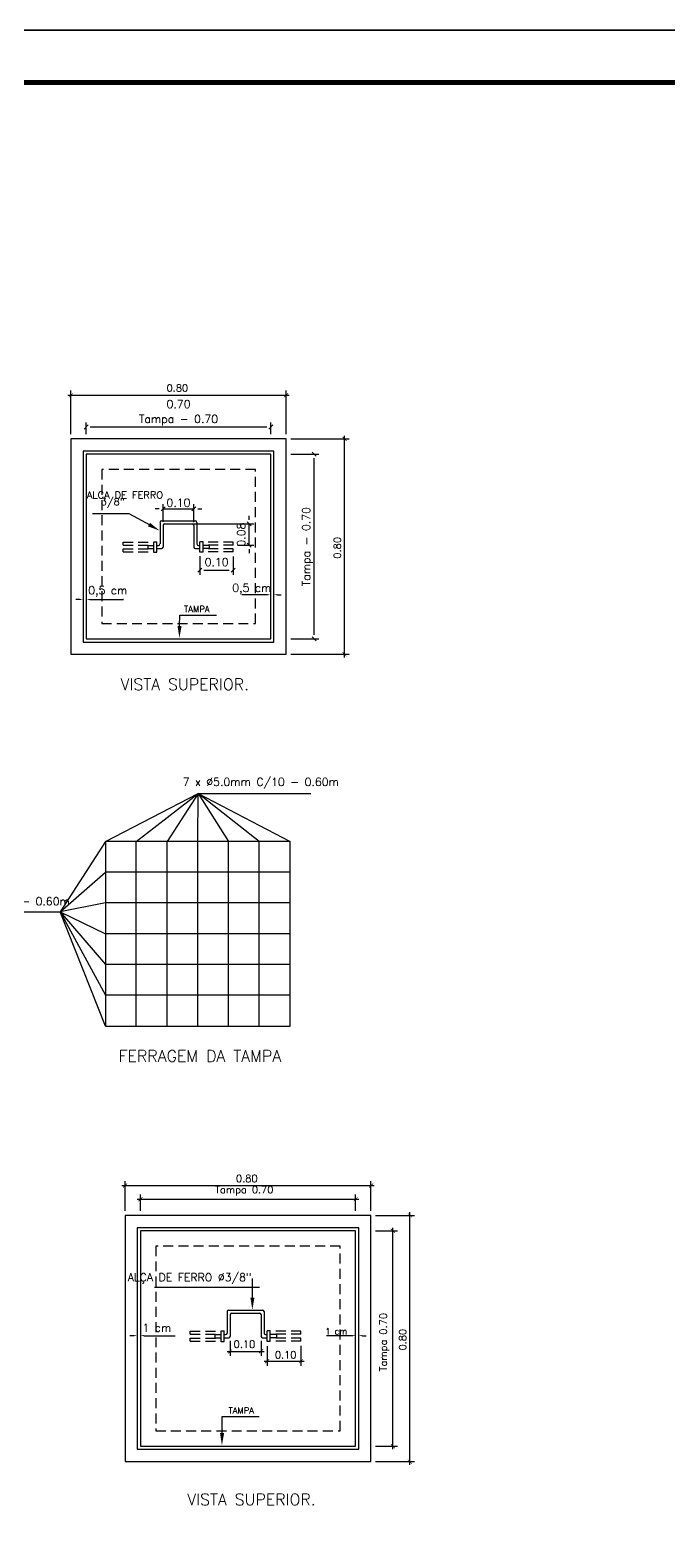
# Model space of a CAD drawing. Header units: millimetres. Extents: x 1573 to 2177, y 1587 to 1932.
# Drawn here: x 1901.62 to 1913.84, y 1843.56 to 1872.33 of the extents above; entities that cross this region are included whole.
import ezdxf
from ezdxf.enums import TextEntityAlignment as Align

# ---------------------------------------------------------------- set-up
doc = ezdxf.new("R2010")
doc.units = ezdxf.units.MM
doc.header["$LTSCALE"] = 0.03
doc.linetypes.add('HIDDEN', pattern=[9.525, 6.35, -3.175])
for name, color, linetype in [('A-LAYOUT', 7, 'Continuous'), ('DETALLHES_CAIXAS', 6, 'Continuous'), ("PRANCHA - PROJETU'S", 7, 'Continuous'), ('TXT_1', 2, 'Continuous')]:
    doc.layers.add(name, color=color, linetype=linetype)
doc.styles.add('ADITIVOCAD', font='ROMANS.shx')
doc.styles.add('ROMANS', font='romans.shx', dxfattribs={"height": 0.1})

# ---------------------------------------------------------------- blocks, each defined once
blk = doc.blocks.new('ADFSGASDFG')
at = {"layer": "PRANCHA - PROJETU'S", "color": 1}
for p, q in [((360.678, 107.346), (276.578, 107.346)), ((276.578, 47.946), (360.678, 47.946))]:
    blk.add_line(p, q, dxfattribs=at)
at = {"layer": "PRANCHA - PROJETU'S", "color": 4, "const_width": 0.1}
blk.add_lwpolyline([(279.078, 106.346), (359.678, 106.346), (359.678, 48.946), (279.078, 48.946)], close=True, dxfattribs=at)

msp = doc.modelspace()

# ---------------------------------------------------------------- linework, layer by layer
at = {"layer": 'A-LAYOUT', "linetype": 'ByBlock'}
for p, q in [((1902.345, 1865.356), (1906.58, 1865.356)), ((1902.403, 1864.61), (1902.403, 1865.444)), ((1906.521, 1864.61), (1906.521, 1865.444)), ((1902.736, 1864.788), (1902.659, 1864.711)), ((1902.698, 1864.61), (1902.698, 1864.838)), ((1906.188, 1864.711), (1906.265, 1864.788)), ((1906.227, 1864.61), (1906.227, 1864.838)), ((1902.774, 1864.75), (1906.15, 1864.75)), ((1906.609, 1864.522), (1907.727, 1864.522)), ((1907.639, 1860.346), (1907.639, 1864.581)), ((1906.609, 1864.228), (1907.145, 1864.228)), ((1907.095, 1864.19), (1907.018, 1864.266)), ((1907.057, 1860.775), (1907.057, 1864.151)), ((1904.09, 1863.185), (1904.014, 1863.185)), ((1904.128, 1863.147), (1904.205, 1863.223)), ((1904.167, 1862.94), (1904.167, 1863.273)), ((1904.167, 1863.185), (1904.755, 1863.185)), ((1904.793, 1863.223), (1904.717, 1863.147)), ((1904.755, 1862.933), (1904.755, 1863.273)), ((1904.831, 1863.185), (1904.908, 1863.185)), ((1904.75, 1862.896), (1905.903, 1862.896)), ((1905.777, 1862.935), (1905.853, 1862.858)), ((1905.815, 1862.973), (1905.815, 1863.049)), ((1905.815, 1862.491), (1905.815, 1862.896)), ((1905.593, 1862.491), (1905.903, 1862.491)), ((1905.853, 1862.452), (1905.777, 1862.529)), ((1904.872, 1862.28), (1904.872, 1861.926)), ((1905.51, 1862.273), (1905.51, 1861.926)), ((1905.815, 1862.414), (1905.815, 1862.338)), ((1904.911, 1862.052), (1904.834, 1861.976)), ((1904.949, 1862.014), (1905.434, 1862.014)), ((1905.472, 1861.976), (1905.548, 1862.052)), ((1902.567, 1861.452), (1902.496, 1861.452)), ((1902.768, 1861.452), (1903.408, 1861.452)), ((1903.408, 1861.452), (1903.394, 1861.452)), ((1906.084, 1861.543), (1905.672, 1861.543)), ((1906.154, 1861.543), (1906.084, 1861.543)), ((1906.356, 1861.543), (1906.427, 1861.543)), ((1906.609, 1860.699), (1907.145, 1860.699)), ((1907.018, 1860.737), (1907.095, 1860.661)), ((1906.609, 1860.405), (1907.727, 1860.405)), ((1903.38, 1850.251), (1908.203, 1850.251)), ((1903.439, 1849.771), (1903.439, 1850.339)), ((1908.144, 1849.771), (1908.144, 1850.339)), ((1903.674, 1849.991), (1907.909, 1849.991)), ((1903.733, 1849.771), (1903.733, 1850.079)), ((1907.85, 1849.771), (1907.85, 1850.079)), ((1908.233, 1849.683), (1908.975, 1849.683)), ((1908.886, 1844.918), (1908.886, 1849.741)), ((1908.233, 1849.389), (1908.65, 1849.389)), ((1908.561, 1845.212), (1908.561, 1849.447)), ((1903.602, 1847.383), (1903.532, 1847.383)), ((1903.804, 1847.383), (1903.874, 1847.383)), ((1903.874, 1847.383), (1904.398, 1847.383)), ((1905.452, 1847.285), (1905.452, 1846.996)), ((1906.04, 1847.285), (1906.04, 1846.996)), ((1907.708, 1847.383), (1907.296, 1847.383)), ((1907.778, 1847.383), (1907.708, 1847.383)), ((1907.98, 1847.383), (1908.05, 1847.383)), ((1905.393, 1847.084), (1906.099, 1847.084)), ((1906.158, 1847.185), (1906.158, 1846.807)), ((1906.805, 1847.191), (1906.805, 1846.807)), ((1906.099, 1846.895), (1906.863, 1846.895)), ((1908.233, 1845.271), (1908.65, 1845.271)), ((1908.233, 1844.977), (1908.975, 1844.977))]:
    msp.add_line(p, q, dxfattribs=at)
at = {"layer": 'A-LAYOUT'}
for p, q in [((1902.403, 1864.522), (1902.403, 1860.405)), ((1906.521, 1864.522), (1902.403, 1864.522)), ((1906.521, 1860.405), (1906.521, 1864.522)), ((1902.639, 1864.287), (1902.639, 1860.64)), ((1906.285, 1864.287), (1902.639, 1864.287)), ((1906.285, 1860.64), (1906.285, 1864.287)), ((1903.517, 1863.088), (1902.814, 1863.088)), ((1903.918, 1862.873), (1903.517, 1863.088)), ((1904.108, 1862.926), (1904.108, 1862.514)), ((1904.137, 1862.955), (1904.784, 1862.955)), ((1904.167, 1862.867), (1904.167, 1862.455)), ((1904.196, 1862.896), (1904.725, 1862.896)), ((1904.755, 1862.867), (1904.755, 1862.455)), ((1904.814, 1862.926), (1904.814, 1862.514)), ((1903.873, 1862.485), (1903.873, 1862.426)), ((1903.873, 1862.485), (1903.99, 1862.485)), ((1903.99, 1862.555), (1904.049, 1862.555)), ((1903.99, 1862.355), (1903.99, 1862.555)), ((1904.049, 1862.355), (1904.049, 1862.555)), ((1904.049, 1862.485), (1904.078, 1862.485)), ((1904.843, 1862.485), (1904.872, 1862.485)), ((1904.931, 1862.555), (1904.872, 1862.555)), ((1904.872, 1862.355), (1904.872, 1862.555)), ((1904.931, 1862.355), (1904.931, 1862.555)), ((1905.049, 1862.485), (1904.931, 1862.485)), ((1905.049, 1862.485), (1905.049, 1862.426)), ((1903.873, 1862.426), (1903.99, 1862.426)), ((1903.99, 1862.355), (1904.049, 1862.355)), ((1904.049, 1862.426), (1904.137, 1862.426)), ((1904.784, 1862.426), (1904.872, 1862.426)), ((1904.931, 1862.355), (1904.872, 1862.355)), ((1905.049, 1862.426), (1904.931, 1862.426)), ((1904.482, 1860.949), (1904.485, 1861.154)), ((1904.485, 1861.154), (1905.189, 1861.154)), ((1902.639, 1860.64), (1906.285, 1860.64)), ((1902.403, 1860.405), (1906.521, 1860.405)), ((1903.067, 1856.83), (1904.837, 1857.743)), ((1903.655, 1856.83), (1904.837, 1857.743)), ((1904.837, 1857.743), (1904.244, 1856.83)), ((1904.832, 1856.83), (1904.837, 1857.743)), ((1904.837, 1857.743), (1906.994, 1857.743)), ((1904.837, 1857.743), (1906.596, 1856.83)), ((1906.008, 1856.83), (1904.837, 1857.743)), ((1904.837, 1857.743), (1905.42, 1856.83)), ((1903.067, 1856.83), (1902.197, 1855.484)), ((1902.197, 1855.484), (1903.067, 1856.241)), ((1903.067, 1855.653), (1902.197, 1855.484)), ((1899.589, 1855.484), (1902.197, 1855.484)), ((1902.197, 1855.484), (1903.067, 1853.889)), ((1902.197, 1855.484), (1903.067, 1854.477)), ((1903.067, 1853.3), (1902.197, 1855.484)), ((1902.197, 1855.484), (1903.067, 1855.065)), ((1903.439, 1849.683), (1903.439, 1844.977)), ((1908.144, 1849.683), (1903.439, 1849.683)), ((1908.144, 1844.977), (1908.144, 1849.683)), ((1903.674, 1849.447), (1903.674, 1845.212)), ((1907.909, 1849.447), (1903.674, 1849.447)), ((1907.909, 1845.212), (1907.909, 1849.447)), ((1905.876, 1848.111), (1905.879, 1848.474)), ((1906.014, 1848.304), (1904.002, 1848.304)), ((1905.393, 1847.844), (1905.393, 1847.432)), ((1905.422, 1847.873), (1906.069, 1847.873)), ((1905.481, 1847.814), (1906.011, 1847.814)), ((1906.099, 1847.844), (1906.099, 1847.432)), ((1905.452, 1847.785), (1905.452, 1847.373)), ((1906.04, 1847.785), (1906.04, 1847.373)), ((1905.158, 1847.403), (1905.158, 1847.344)), ((1905.158, 1847.403), (1905.275, 1847.403)), ((1905.158, 1847.344), (1905.275, 1847.344)), ((1905.275, 1847.273), (1905.275, 1847.473)), ((1905.275, 1847.473), (1905.334, 1847.473)), ((1905.275, 1847.273), (1905.334, 1847.273)), ((1905.334, 1847.273), (1905.334, 1847.473)), ((1905.334, 1847.403), (1905.364, 1847.403)), ((1905.334, 1847.344), (1905.422, 1847.344)), ((1906.069, 1847.344), (1906.158, 1847.344)), ((1906.128, 1847.403), (1906.158, 1847.403)), ((1906.158, 1847.273), (1906.158, 1847.473)), ((1906.216, 1847.473), (1906.158, 1847.473)), ((1906.216, 1847.273), (1906.158, 1847.273)), ((1906.216, 1847.273), (1906.216, 1847.473)), ((1906.334, 1847.403), (1906.216, 1847.403)), ((1906.334, 1847.344), (1906.216, 1847.344)), ((1906.334, 1847.403), (1906.334, 1847.344)), ((1905.295, 1845.522), (1905.298, 1845.837)), ((1905.298, 1845.837), (1906.002, 1845.837)), ((1903.674, 1845.212), (1907.909, 1845.212)), ((1903.439, 1844.977), (1908.144, 1844.977))]:
    msp.add_line(p, q, dxfattribs=at)
at = {"layer": 'A-LAYOUT', "linetype": 'HIDDEN'}
for p, q in [((1902.992, 1863.934), (1902.992, 1860.993)), ((1905.933, 1863.934), (1902.992, 1863.934)), ((1905.933, 1860.993), (1905.933, 1863.934)), ((1903.401, 1862.491), (1903.401, 1862.549)), ((1903.401, 1862.549), (1903.99, 1862.549)), ((1903.401, 1862.491), (1903.99, 1862.491)), ((1905.51, 1862.549), (1904.931, 1862.549)), ((1905.51, 1862.491), (1904.931, 1862.491)), ((1905.51, 1862.491), (1905.51, 1862.549)), ((1903.401, 1862.361), (1903.401, 1862.42)), ((1903.401, 1862.42), (1903.99, 1862.42)), ((1903.401, 1862.361), (1903.99, 1862.361)), ((1905.51, 1862.42), (1904.931, 1862.42)), ((1905.51, 1862.361), (1904.931, 1862.361)), ((1905.51, 1862.361), (1905.51, 1862.42)), ((1902.992, 1860.993), (1905.933, 1860.993)), ((1904.027, 1849.094), (1904.027, 1845.565)), ((1907.556, 1849.094), (1904.027, 1849.094)), ((1907.556, 1845.565), (1907.556, 1849.094)), ((1904.687, 1847.409), (1904.687, 1847.467)), ((1904.687, 1847.467), (1905.275, 1847.467)), ((1904.687, 1847.409), (1905.275, 1847.409)), ((1904.687, 1847.279), (1904.687, 1847.338)), ((1904.687, 1847.338), (1905.275, 1847.338)), ((1904.687, 1847.279), (1905.275, 1847.279)), ((1906.805, 1847.467), (1906.216, 1847.467)), ((1906.805, 1847.409), (1906.216, 1847.409)), ((1906.805, 1847.338), (1906.216, 1847.338)), ((1906.805, 1847.279), (1906.216, 1847.279)), ((1906.805, 1847.409), (1906.805, 1847.467)), ((1906.805, 1847.279), (1906.805, 1847.338)), ((1904.027, 1845.565), (1907.556, 1845.565))]:
    msp.add_line(p, q, dxfattribs=at)
at = {"layer": 'A-LAYOUT', "linetype": 'ByBlock', "const_width": 0.0115}
for points in [[(1902.442, 1865.394), (1902.365, 1865.318)], [(1906.483, 1865.318), (1906.559, 1865.394)], [(1907.677, 1864.484), (1907.601, 1864.56)], [(1907.601, 1860.443), (1907.677, 1860.366)], [(1903.477, 1850.289), (1903.401, 1850.212)], [(1908.106, 1850.212), (1908.183, 1850.289)], [(1903.771, 1850.029), (1903.695, 1849.953)], [(1907.812, 1849.953), (1907.889, 1850.029)], [(1908.925, 1849.644), (1908.848, 1849.721)], [(1908.6, 1849.35), (1908.523, 1849.427)], [(1905.49, 1847.123), (1905.414, 1847.046)], [(1906.002, 1847.046), (1906.078, 1847.123)], [(1906.196, 1846.933), (1906.119, 1846.857)], [(1906.766, 1846.857), (1906.843, 1846.933)], [(1908.523, 1845.309), (1908.6, 1845.233)], [(1908.848, 1845.015), (1908.925, 1844.939)]]:
    msp.add_lwpolyline(points, dxfattribs=at)
at = {"layer": 'A-LAYOUT'}
for centre, start, end in [((1904.137, 1862.926), 90, 180), ((1904.196, 1862.867), 90, 180), ((1904.725, 1862.867), 0, 90), ((1904.784, 1862.926), 360, 90), ((1904.078, 1862.514), 270, 0), ((1904.843, 1862.514), 180, 270), ((1904.137, 1862.455), 270, 0), ((1904.784, 1862.455), 180, 270), ((1905.422, 1847.844), 90, 180), ((1905.481, 1847.785), 90, 180), ((1906.011, 1847.785), 0, 90), ((1906.069, 1847.844), 360, 90), ((1905.364, 1847.432), 270, 0), ((1905.422, 1847.373), 270, 0), ((1906.069, 1847.373), 180, 270), ((1906.128, 1847.432), 180, 270)]:
    msp.add_arc(centre, 0.0294, start, end, dxfattribs=at)
for points in [[(1903.916, 1862.919), (1903.877, 1862.851), (1904.101, 1862.769)], [(1904.521, 1860.949), (1904.443, 1860.949), (1904.479, 1860.714)], [(1905.915, 1848.111), (1905.837, 1848.112), (1905.874, 1847.876)], [(1905.334, 1845.521), (1905.256, 1845.522), (1905.293, 1845.286)]]:
    msp.add_solid(points, dxfattribs=at)
at = {"layer": 'A-LAYOUT', "linetype": 'ByBlock'}
for points in [[(1902.567, 1861.464), (1902.567, 1861.441), (1902.637, 1861.452)], [(1902.768, 1861.464), (1902.768, 1861.441), (1902.698, 1861.452)], [(1906.156, 1861.555), (1906.156, 1861.531), (1906.227, 1861.543)], [(1906.356, 1861.555), (1906.356, 1861.531), (1906.285, 1861.543)], [(1903.602, 1847.395), (1903.602, 1847.371), (1903.673, 1847.383)], [(1903.804, 1847.395), (1903.804, 1847.371), (1903.733, 1847.383)], [(1907.78, 1847.395), (1907.78, 1847.371), (1907.85, 1847.383)], [(1907.98, 1847.395), (1907.98, 1847.371), (1907.909, 1847.383)]]:
    msp.add_solid(points, dxfattribs=at)
at = {"layer": 'DETALLHES_CAIXAS'}
for p, q in [((1902.698, 1864.228), (1902.698, 1860.699)), ((1906.227, 1864.228), (1902.698, 1864.228)), ((1906.227, 1860.699), (1906.227, 1864.228)), ((1902.698, 1860.699), (1906.227, 1860.699)), ((1903.067, 1856.83), (1903.067, 1853.3)), ((1906.596, 1856.83), (1903.067, 1856.83)), ((1903.655, 1853.3), (1903.655, 1856.83)), ((1904.244, 1853.3), (1904.244, 1856.83)), ((1904.832, 1853.3), (1904.832, 1856.83)), ((1905.42, 1853.3), (1905.42, 1856.83)), ((1906.008, 1853.3), (1906.008, 1856.83)), ((1906.596, 1853.3), (1906.596, 1856.83)), ((1906.596, 1856.241), (1903.067, 1856.241)), ((1906.596, 1855.653), (1903.067, 1855.653)), ((1906.596, 1855.065), (1903.067, 1855.065)), ((1906.596, 1854.477), (1903.067, 1854.477)), ((1906.596, 1853.889), (1903.067, 1853.889)), ((1903.067, 1853.3), (1906.596, 1853.3)), ((1903.733, 1849.389), (1903.733, 1845.271)), ((1907.85, 1849.389), (1903.733, 1849.389)), ((1907.85, 1845.271), (1907.85, 1849.389)), ((1903.733, 1845.271), (1907.85, 1845.271))]:
    msp.add_line(p, q, dxfattribs=at)

# ---------------------------------------------------------------- block references
at = {"layer": "PRANCHA - PROJETU'S", "color": 1}
for p in [(1607.877, 1824.388), (1607.877, 1764.988)]:
    msp.add_blockref('ADFSGASDFG', p, dxfattribs=at)

# ---------------------------------------------------------------- texts
at = {"layer": 'A-LAYOUT', "style": 'ROMANS'}
for s, p in [('0.80', (1904.233, 1865.425)), ('0.80', (1905.562, 1850.319)), ('Tampa 0.70', (1905.162, 1850.105)), ('0.10', (1905.517, 1847.153)), ('0.10', (1906.305, 1846.948))]:
    msp.add_text(s, height=0.1376, dxfattribs=at).set_placement(p)
at = {"layer": 'A-LAYOUT', "linetype": 'ByBlock', "style": 'ROMANS'}
for s, height, p in [('0.70', 0.1529, (1904.462, 1865.187)), ('Tampa - 0.70', 0.15293, (1904.462, 1864.903)), ('0.10', 0.1529, (1904.461, 1863.302)), ('0.10', 0.1529, (1905.191, 1862.167))]:
    msp.add_text(s, height=height, dxfattribs=at).set_placement(p, align=Align.MIDDLE_CENTER)
at = {"layer": 'A-LAYOUT', "style": 'ROMANS'}
for s, height, p in [('ALCA DE FERRO ', 0.13763, (1902.709, 1863.451)), (' 3/8"', 0.1376, (1902.879, 1863.322)), ('TAMPA', 0.1176, (1904.567, 1861.27)), ('7 x %%C5.0mm C/10 - 0.60m', 0.15293, (1904.541, 1857.967)), ('7 x %%C5.0mm C/10 - 0.60m', 0.15293, (1899.394, 1855.685)), ('ALÇA DE FERRO %%C3/8"', 0.15293, (1903.49, 1848.499)), ('TAMPA', 0.1176, (1905.417, 1845.954))]:
    msp.add_text(s, height=height, dxfattribs=at).set_placement(p, align=Align.MIDDLE_LEFT)
at = {"layer": 'A-LAYOUT', "linetype": 'ByBlock', "style": 'ROMANS'}
for s, height, p in [('Tampa - 0.70', 0.15293, (1906.904, 1862.463)), ('0.08', 0.1529, (1905.662, 1862.693))]:
    msp.add_text(s, height=height, rotation=90, dxfattribs=at).set_placement(p, align=Align.MIDDLE_CENTER)
at = {"layer": 'A-LAYOUT', "style": 'ROMANS'}
for s, p in [('0.80', (1907.57, 1862.234)), ('Tampa 0.70', (1908.447, 1846.701)), ('0.80', (1908.818, 1847.1))]:
    msp.add_text(s, height=0.1376, rotation=90, dxfattribs=at).set_placement(p)
at = {"layer": 'A-LAYOUT', "linetype": 'ByBlock', "style": 'ROMANS'}
for s, height, p in [('0,5 cm', 0.1529, (1903.109, 1861.605)), ('0,5 cm', 0.1529, (1905.864, 1861.652)), ('1 cm', 0.1529, (1904.048, 1847.536)), ('1 cm', 0.1176, (1907.478, 1847.467))]:
    msp.add_text(s, height=height, dxfattribs=at).set_placement(p, align=Align.MIDDLE)
at = {"layer": 'TXT_1', "style": 'ADITIVOCAD'}
for s, p in [('VISTA SUPERIOR.', (1904.583, 1859.83)), ('FERRAGEM DA TAMPA', (1904.872, 1852.729)), ('VISTA SUPERIOR.', (1905.858, 1844.252))]:
    msp.add_text(s, height=0.22057, dxfattribs=at).set_placement(p, align=Align.MIDDLE)

doc.saveas('drawing.dxf')
